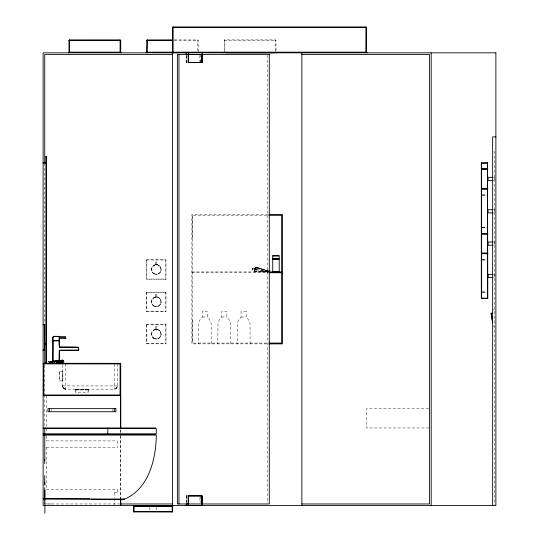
<?xml version="1.0" encoding="UTF-8"?>
<svg xmlns="http://www.w3.org/2000/svg" width="539" height="539" viewBox="0 0 539 539"><rect width="100%" height="100%" fill="white"/><g stroke="black" fill="none" stroke-linecap="round" stroke-linejoin="round"><path stroke-width="0.4" stroke-dasharray="2.69 2.02" d="M75.783 389.562L75.945 389.158L75.783 392.392M186.191 60.065L186.224 62.517L188.987 62.524M192.666 238.211L192.692 215.331L268.2 215.331M200.205 62.457L200.205 60.469M224.224 51.448L224.224 40.486L224.871 39.886L275.436 39.899L275.968 40.472L275.968 51.448M88.396 389.481L88.719 389.158L88.396 392.392M117.502 363.933L117.448 386.51L116.552 388.208L114.268 389.158L65.758 389.158L64.141 388.727L63.05 387.696L62.524 385.924L62.524 363.933M165.877 292.138L146.655 292.185L146.655 311.495L165.965 311.495L165.965 292.185M224.224 40.472L224.871 39.886L224.224 40.533L224.871 39.886L224.871 52.175M155.427 264.73C155.973 264.211 154.814 260.674 156.957 262.015C156.054 264.44 157.327 264.75 158.965 265.437C160.319 266.313 161.174 267.89 161.161 269.5C161.302 272.889 157.327 275.449 154.302 273.913C149.033 271.858 151.951 263.49 157.193 264.73M155.427 297.07C155.973 296.551 154.814 293.014 156.957 294.355C156.054 296.78 157.327 297.09 158.965 297.777C160.319 298.653 161.174 300.23 161.161 301.84C161.296 305.135 157.536 307.681 154.525 306.347C149.027 304.501 151.816 295.803 157.193 297.07M155.427 329.41C155.973 328.891 154.814 325.354 156.957 326.695C156.054 329.12 157.327 329.43 158.965 330.117C160.319 330.993 161.174 332.57 161.161 334.18C161.302 337.569 157.327 340.129 154.302 338.593C149.033 336.538 151.951 328.17 157.193 329.41M267.836 271.892L262.015 271.656L268.26 271.892L255.196 271.892L254.388 270.733L254.731 268.227A1.981 0.633 -81.3 0 1 255.277 267.742L256.092 267.243L262.803 269.325M62.511 371.263L62.524 381.235M62.537 385.924L117.489 385.924L116.552 388.208L115.461 388.929M494.263 177.008L494.263 180.888M494.263 209.348L494.263 213.228M494.263 241.688L494.263 245.568M494.263 274.028L494.263 277.908M186.191 502.328L186.204 495.914L188.987 495.88M254.731 268.227L255.91 267.216L262.614 269.278M165.877 279.202L146.655 279.155L146.655 259.845L165.965 259.845L165.965 279.155M116.552 388.208L116.976 387.696M211.288 343.882L211.227 323.629L209.752 319.883L207.407 317.006L207.407 311.542L202.246 311.542L202.233 317.006L199.888 319.883L198.595 322.74L198.352 343.882M230.692 343.882L230.631 323.629L229.156 319.883L226.811 317.006L226.811 311.542L221.65 311.542L221.637 317.006L219.292 319.883L217.999 322.74L217.756 343.882M246.202 311.542L241.054 311.542L241.041 317.006L238.696 319.883L237.403 322.74L237.16 343.882M252.636 270.079C253.781 269.156 251.437 266.515 255.23 268.516C256.193 271.73 251.76 270.807 253.013 268.166M255.176 268.496L254.907 270.45M155.65 264.696L156.438 264.649M155.65 297.036L156.438 296.989M155.65 329.376L156.438 329.329M155.717 264.683L156.094 264.656M155.717 297.023L156.094 296.996M155.717 329.363L156.094 329.336M156.182 264.649L156.903 264.683M156.182 296.989L156.97 297.036M156.182 329.329L156.903 329.363M174.164 39.886L198.002 39.96L198.352 52.175M174.164 40.533L198.339 40.533L197.941 39.933L197.705 52.175M224.237 40.533L275.955 40.533L275.436 39.899L275.321 52.175M187.41 62.457L186.211 62.457L186.211 54.479M493.859 151.459L494.263 151.459L494.263 504.74M482.479 194.795L486.643 194.795M481.65 195.118L486.643 195.118M482.479 195.441L486.643 195.441M268.179 214.522L191.884 214.522L191.884 343.882L268.287 343.882M482.479 227.135L486.643 227.135M481.65 227.458L486.643 227.458M482.479 227.781L486.643 227.781M482.479 259.475L486.643 259.475M481.65 259.798L486.643 259.798M146.682 259.96L165.938 259.96M482.479 260.121L486.643 260.121M155.677 262.015L156.943 262.015M191.884 271.925L268.179 271.925M191.884 272.734L268.179 272.734M146.682 279.04L165.938 279.04M482.479 291.815L486.643 291.815M481.65 292.138L486.643 292.138M146.682 292.3L165.938 292.3M482.479 292.461L486.643 292.461M155.677 294.355L156.943 294.355M492.969 309.925L494.425 309.925M146.682 311.38L165.938 311.38M202.246 317.006L207.394 317.006M221.65 317.006L226.798 317.006M241.054 317.006L246.202 317.006M146.682 324.64L165.938 324.64M492.969 326.095L494.425 326.095M155.677 326.695L156.943 326.695M192.666 320.193L192.692 343.073L268.126 343.073M146.682 343.72L165.938 343.72M75.858 389.32L87.998 389.32M88.369 389.481L75.366 389.252L75.46 392.392L88.362 392.392M75.858 389.805L87.998 389.805M428.68 408.562L366.52 408.562L366.52 427.966L430.358 427.966M46.421 440.902L117.435 440.902M46.421 447.37L117.435 447.37M46.421 489.412L117.435 489.412M114.201 492.646L117.435 492.646M186.211 495.947L187.41 495.947M120.237 503.965L44.737 503.965L44.737 499.848M51.427 503.978L44.737 503.965L44.737 499.754M262.116 271.858L268.456 271.892L262.095 271.777M255.641 269.473L268.031 271.333M265.121 271.744L268.159 271.892L255.985 271.232A2.372 0.694 -81.4 0 0 256.423 269.561M255.385 271.905A2.607 0.842 -87.8 0 1 254.853 271.191L268.058 271.892L268.146 271.279L255.297 267.903A2.372 0.822 -81.3 0 0 254.832 269.561A2.378 0.835 -81.1 0 0 254.819 271.151L255.385 271.912A2.607 0.815 -86.1 0 0 255.971 271.171M156.559 264.656L156.97 264.696M156.559 329.336L156.97 329.376M62.524 385.924L63.474 388.208L65.758 389.158A3.234 3.234 0 0 1 62.524 385.924L63.474 388.208L65.758 389.158L65.758 363.933M268.099 271.582L254.543 269.513A1.758 0.566 -81.3 0 1 254.832 268.247M252.892 268.274L252.609 270.046M254.475 269.5L254.448 269.493A1.758 0.566 -81.3 0 0 254.442 270.699A1.981 0.633 -81.3 0 0 255.311 270.699A1.758 0.566 -81.3 0 0 255.641 268.247A1.988 0.633 -81.3 0 0 255.277 267.742M256.443 267.903L268.281 270.908M255.964 267.223L268.132 271.029M266.778 270.531L268.206 270.901M267.971 270.834L263.14 269.439L267.789 270.821M268.543 271.043L256.193 267.297M64.141 388.727L64.923 389.05M75.945 389.232L75.945 389.966L87.924 389.966L87.911 389.232M62.632 386.759L62.955 387.541M250.096 343.882L250.035 323.629L248.56 319.883L246.215 317.006L246.215 311.542M267.688 55.281L267.688 503.123M200.185 54.506L200.185 61.662M200.205 495.947L200.185 502.409M199.841 55.281L199.935 61.662M199.935 497.537L199.841 502.328M192.692 215.331L192.692 343.073M186.555 54.998L186.555 62.457M186.555 495.947L186.555 502.409M186.467 55.301L186.467 62.457M186.467 495.947L186.467 502.308M165.85 259.872L165.85 279.128M165.85 292.212L165.85 311.468M165.85 324.552L165.85 343.808M156.31 507.199L156.31 512.05M149.842 507.199L149.842 510.433M146.77 259.872L146.77 279.128M146.77 292.212L146.77 311.468M146.77 324.552L146.77 343.808M120.736 429.778L120.736 432.561M120.736 435.613L120.736 498.083M120.669 430.041L120.669 432.561M120.669 435.916L120.669 498.029M117.502 440.969L117.502 447.303M117.502 489.479L117.502 492.579M114.268 363.933L114.268 389.145A3.234 3.234 0 0 0 117.502 385.924M114.268 492.713L114.268 497.51M114.268 498.312L114.268 504.72M112.651 409.404L112.651 410.954M88.073 389.192L88.073 392.392M59.613 371.344L59.613 381.1M51.205 409.404L51.205 410.954M46.354 395.626L46.354 427.535M46.354 428.37L46.354 432.568M46.354 435.93L46.354 440.969M46.354 447.303L46.354 489.479M44.737 163.465L44.737 323.818M44.737 365.065L44.737 394.528M44.737 394.892L44.737 427.36M255.291 267.836A2.607 0.849 -76.5 0 1 256.025 267.236A2.607 0.815 -74.9 0 1 256.463 267.856M256.402 267.991A2.372 0.647 -82.4 0 1 256.375 269.561M252.434 269.406C252.306 270.814 252.932 266.333 252.434 269.446M146.608 324.626L146.655 343.835L165.965 343.835L165.965 324.525L146.608 324.626M62.847 380.777L59.29 381.073L59.29 371.371L62.827 371.546L62.847 380.777M268.105 270.868L263.51 269.641L268.031 270.868M153.885 273.704A4.851 4.851 0 0 0 161.161 269.5A4.851 4.851 0 0 0 153.885 265.296A4.851 4.851 0 0 0 153.885 273.704M153.777 273.441A4.689 4.689 0 0 0 160.999 269.729A4.689 4.689 0 0 0 154.174 265.329A4.689 4.689 0 0 0 153.777 273.441M153.514 305.808A4.851 4.851 0 0 0 161.141 302.278A4.851 4.851 0 0 0 154.269 297.44A4.851 4.851 0 0 0 153.514 305.808M153.777 305.781A4.689 4.689 0 0 0 160.999 302.069A4.689 4.689 0 0 0 154.174 297.669A4.689 4.689 0 0 0 153.777 305.781M153.514 338.148A4.851 4.851 0 0 0 161.141 334.618A4.851 4.851 0 0 0 154.269 329.78A4.851 4.851 0 0 0 153.514 338.148M153.777 338.121A4.689 4.689 0 0 0 160.999 334.409A4.689 4.689 0 0 0 154.174 330.009A4.689 4.689 0 0 0 153.777 338.121"/><path stroke-width="0.81" d="M44.71 484.743L44.717 475.573M43.625 435.081L44.703 435.081L44.737 434.447M44.724 463.58L44.73 459.464M55.173 361.905L63.663 360.861L60.422 360.335L51.448 361.373L51.266 361.952M61.331 360.274C64.269 358.812 63.932 363.421 61.089 362.154M59.128 360.874L59.27 350.242L78.694 350.188L78.694 348.733A1.617 1.617 0 0 0 77.077 347.116L59.438 347.116L77.077 347.278A1.449 1.449 0 0 1 78.526 348.733L78.532 350.276M120.723 363.933L43.12 363.886L43.767 363.286L120.325 363.333L120.736 363.933L120.736 394.979L120.136 395.626M145.961 52.822L146.608 52.236L146.958 39.96L172.48 39.886M134.48 505.582L134.48 506.39L171.672 506.39L171.672 505.582M133.706 511.727L172.473 511.801L172.803 505.582M481.327 188.973L487.795 188.973L481.361 188.973M481.327 253.653L487.795 253.653L481.361 253.653M487.795 233.63L481.334 233.663M487.795 298.31L487.472 162.778L481.327 163.101L481.327 298.283L487.795 298.31L481.361 298.283M54.439 362.498C53.759 364.068 51.528 361.972 50.491 362.484M59.708 360.847L59.97 360.382M269.251 271.892L269.736 271.279L269.015 271.097M43.12 363.872L43.767 363.286L43.767 394.979L120.723 394.979M78.694 350.215L59.391 350.363L59.29 360.874M50.666 361.925L51.077 361.46L62.847 360.274M52.236 361.918L52.721 361.453M224.083 52.586L223.638 52.822M117.61 363.576L118.149 363.286M52.984 340.648L52.822 361.669M274.56 52.815L225.679 52.822M62.679 361.965L62.504 360.375M51.569 363.198L50.073 362.855L51.474 363.124M124.725 499.074C148.879 488.543 156 459.12 156.31 435.088L44.737 435.081M51.151 361.46L51.528 361.366M63.501 361.231L57.505 361.959M491.13 313.334L492.646 313.321M68.406 52.822L68.992 52.236L68.992 40.486L69.497 39.899L120.089 39.886L120.736 40.472L120.736 52.236L121.383 52.822M52.04 361.918L53.577 361.743M56.642 361.379L58.178 361.204M56.48 362.693L58.017 362.518M50.679 362.491L51.09 363.05L52.916 363.064M171.833 52.822L172.48 52.175L172.48 27.55L173.127 26.95L365.968 26.957L366.52 27.597L366.52 52.236L367.167 52.822M481.623 162.778L481.65 298.572M43.12 350.35L44.737 350.027L43.12 350.027M155.663 434.434L43.767 434.434L43.309 435.081M56.056 363.219L59.324 362.808A3.544 3.167 -90 0 0 60.065 362.477M58.946 363.219L62.214 362.808A3.544 3.167 90 0 0 62.955 362.477M120.723 40.533L69.005 40.533L69.464 39.913L69.639 52.809M146.621 40.533L172.48 40.533M69.053 52.175L120.675 52.175M146.669 52.175L366.459 52.175M172.062 52.66L186.332 52.66M186.555 54.372L188.064 54.372M172.48 54.439L44.737 54.439L44.737 163.034M301.84 54.439L429.583 54.439L429.583 503.965L301.84 503.965M186.555 54.506L187.41 54.506M202.132 52.889L202.132 62.457L188.158 62.457L188.158 54.506L201.788 54.506L201.788 62.457M188.205 62.524L202.085 62.524M495.88 136.906L492.646 136.906L492.646 505.582M45.95 156.957L46.354 156.957M43.12 162.778L45.95 162.778M43.12 162.94L45.95 162.94M481.361 163.101L487.761 163.101M481.361 168.923L487.795 168.923L481.334 168.983M481.361 169.569L487.761 169.569M493.111 177.331L488.118 177.331L488.118 180.558L493.111 180.565M481.361 188.327L487.761 188.327M493.111 209.671L488.118 209.671L488.118 212.898L493.111 212.905M269.022 214.522L282.436 214.522L282.436 343.882L268.995 343.882M268.921 215.331L281.627 215.331L281.627 343.073L269.123 343.073M481.361 233.603L487.741 233.603M481.361 234.249L487.761 234.249M493.111 242.011L488.118 242.011L488.118 245.238L493.111 245.245M481.361 253.007L487.761 253.007M272.909 255.742L279.027 255.742M272.747 255.904L279.189 255.904L279.202 258.814L272.747 258.814M272.909 258.976L279.027 258.976M272.747 259.138L279.189 259.138L279.202 271.75L272.747 271.75M269.237 271.279L269.736 271.279M269.022 271.925L282.436 271.925M269.022 272.734L282.436 272.734M493.111 274.351L488.118 274.351L488.118 277.578L493.111 277.585M492.646 313.159L491.063 313.348L492.646 322.861M43.12 324.478L44.737 324.801L44.737 363.488M43.12 324.801L44.703 324.801M59.223 336.403L54.439 336.403A1.543 1.543 0 0 0 52.889 337.953L52.889 340.581L59.223 340.581L59.223 336.403L54.439 336.336A1.617 1.617 0 0 0 52.822 337.953L52.822 340.581M59.357 336.983L65.691 336.983M59.357 337.05L65.691 337.05L65.758 338.532M59.357 338.532L65.691 338.532M52.889 340.648L59.223 340.648L59.418 347.116M52.896 340.81L59.216 340.81M44.535 343.72L45.95 343.72M44.535 343.882L45.95 343.882M59.128 340.722L59.216 346.954M48.166 361.669L63.946 361.669M45.95 362.639L46.354 362.639M43.12 395.626L120.669 395.626L120.669 428.364M155.65 427.966L43.706 427.966L43.12 428.552L156.31 428.613L156.31 433.787L43.127 433.787L43.767 434.434M188.205 495.88L202.085 495.88M124.496 499.114L43.814 499.114L43.12 498.528L89.952 498.838M120.581 503.965L172.48 503.965M186.555 504.032L188.064 504.032M172.157 505.616L172.204 512.043L172.467 511.814L133.679 511.774L133.672 505.878L172.453 505.905M134.157 506.094L171.961 506.067M276.554 52.822L276.076 52.532M61.877 363.286L62.416 363.576M268.914 271.851L269.655 271.892M54.035 361.352L54.405 361.939M268.867 271.461L269.695 271.582M49.898 362.808L49.13 362.518M49.932 362.814L49.965 362.828A3.544 3.167 90 0 1 49.177 362.491M492.646 321.877L491.218 313.233M133.672 511.754L133.995 512.05L133.995 505.616M44.737 499.087L44.71 487.748M487.472 162.812L487.472 298.572M431.2 52.822L431.2 505.582M365.873 52.809L365.934 26.95L366.52 27.597L172.493 27.597L173.127 26.95L173.127 52.809M301.84 52.822L301.84 505.582M272.734 255.904L272.734 258.814M272.734 259.138L272.734 271.75M201.876 54.506L201.876 62.457M201.876 495.947L201.876 503.898M201.788 495.947L201.788 503.898M188.502 52.889L188.502 62.457M188.502 495.947L188.502 505.515M188.407 52.889L188.407 62.457M188.407 495.947L188.407 505.515M188.158 503.898L188.158 495.947L202.132 495.947L202.132 505.515L186.211 505.515L186.211 503.925M186.211 52.889L186.211 54.479M178.961 54.439L178.961 503.965M172.48 52.822L172.48 505.582M171.672 505.616L171.672 506.357M147.255 39.899L147.255 52.809M134.48 505.616L134.48 506.357M120.736 395.626L120.736 428.364M120.736 498.865L120.736 505.582M120.669 498.865L120.669 505.582M120.089 39.899L120.089 52.809M120.089 363.299L120.089 395.613M114.268 408.629L114.268 411.729M107.8 427.979L107.8 434.421M63.231 361.669L62.8 362.632L60.543 363.198A18.306 16.372 90 0 1 58.946 363.286M60.395 361.669L59.91 362.632L57.653 363.198A18.306 16.372 -90 0 1 56.056 363.286M60.334 361.669L60.334 362.073M59.29 336.403L59.29 340.581M52.984 340.722L52.984 361.669M49.588 408.629L49.588 411.729M46.354 363.286L46.354 156.31L45.95 156.31L45.95 363.286M44.737 427.979L44.737 434.421M44.414 324.512L44.414 350.316M44.784 435.061A184.325 0.97 90 0 1 44.777 460.69M44.892 490.274A135.532 0.35 -90 0 1 44.858 513.182M44.838 485.208A113.109 1.745 -89.7 0 1 44.838 482.371M123.876 499.067A35.055 0.472 0.7 0 1 91.199 499.222M495.88 52.822L43.12 52.822L43.12 505.582L495.88 505.582L495.88 52.822M269.291 54.439L177.365 54.439L177.365 503.965L269.291 503.965L269.291 54.439M115.878 408.629L47.978 408.629L47.971 411.729L115.878 411.729L115.885 408.629"/></g></svg>
